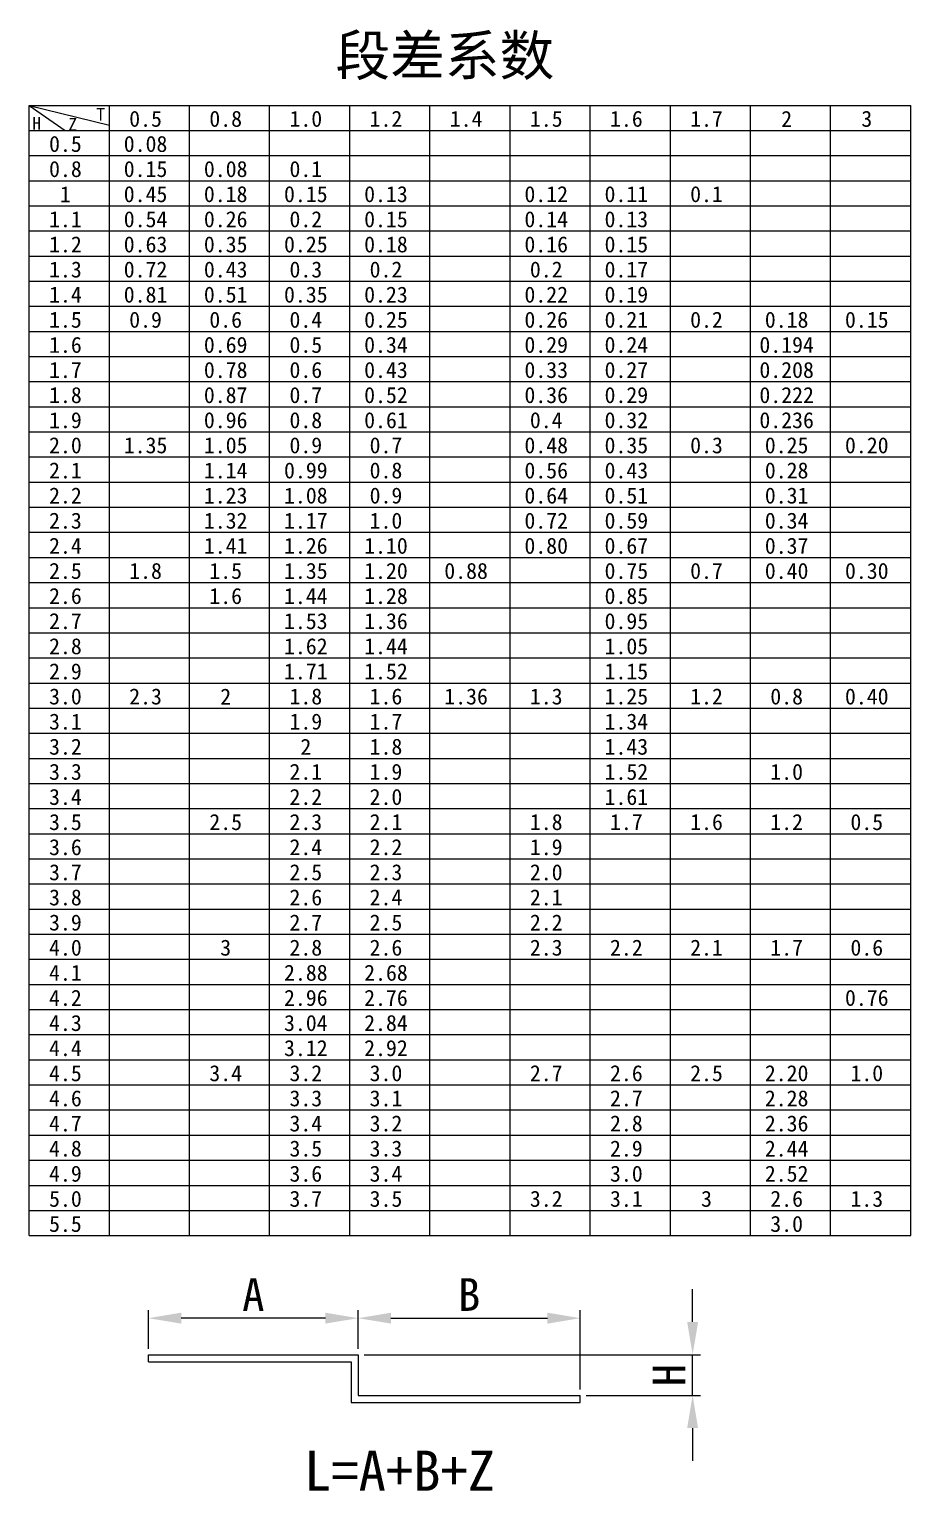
# Model space of a CAD drawing. Header units: millimetres. Extents: x 87907 to 93514, y 14799 to 19516.
# Drawn here: x 91644 to 93514, y 14799 to 17901 of the extents above; entities that cross this region are included whole.
import ezdxf
from ezdxf.enums import TextEntityAlignment as Align

# ---------------------------------------------------------------- set-up
doc = ezdxf.new("R2010")
doc.units = ezdxf.units.MM
doc.header["$LTSCALE"] = 50
doc.layers.add('8.尺寸及剖面线', color=4, linetype='Continuous', lineweight=15)
doc.layers.add('MARK', color=3, linetype='Continuous')
doc.styles.add('YAOYAN', font='')
doc.styles.get('YAOYAN').set_extended_font_data('NSimSun')

msp = doc.modelspace()

# ---------------------------------------------------------------- linework, layer by layer
at = {"layer": '8.尺寸及剖面线'}
for p, q in [((91644.35, 17739.56), (93514.01, 17739.56)), ((91644.35, 15340.64), (91644.35, 17739.56)), ((91644.35, 17739.56), (91720.73, 17686.25)), ((91644.35, 17739.56), (91814.32, 17697.24)), ((91814.32, 15340.64), (91814.32, 17739.56)), ((91984.28, 15340.64), (91984.28, 17739.56)), ((92154.25, 15340.64), (92154.25, 17739.56)), ((92324.22, 15340.64), (92324.22, 17739.56)), ((92494.19, 15340.64), (92494.19, 17739.56)), ((92664.16, 15340.64), (92664.16, 17739.56)), ((92834.13, 15340.64), (92834.13, 17739.56)), ((93004.1, 15340.64), (93004.1, 17739.56)), ((93174.07, 15340.64), (93174.07, 17739.56)), ((93344.04, 15340.64), (93344.04, 17739.56)), ((93514.01, 15340.64), (93514.01, 17739.56)), ((91644.35, 17686.25), (93514.01, 17686.25)), ((91644.35, 17632.94), (93514.01, 17632.94)), ((91644.35, 17579.63), (93514.01, 17579.63)), ((91644.35, 17526.32), (93514.01, 17526.32)), ((91644.35, 17473.01), (93514.01, 17473.01)), ((91644.35, 17419.7), (93514.01, 17419.7)), ((91644.35, 17366.4), (93514.01, 17366.4)), ((91644.35, 17313.09), (93514.01, 17313.09)), ((91644.35, 17259.78), (93514.01, 17259.78)), ((91644.35, 17206.47), (93514.01, 17206.47)), ((91644.35, 17153.16), (93514.01, 17153.16)), ((91644.35, 17099.85), (93514.01, 17099.85)), ((91644.35, 17046.54), (93514.01, 17046.54)), ((91644.35, 16993.23), (93514.01, 16993.23)), ((91644.35, 16939.92), (93514.01, 16939.92)), ((91644.35, 16886.61), (93514.01, 16886.61)), ((91644.35, 16833.3), (93514.01, 16833.3)), ((91644.35, 16779.99), (93514.01, 16779.99)), ((91644.35, 16726.68), (93514.01, 16726.68)), ((91644.35, 16673.37), (93514.01, 16673.37)), ((91644.35, 16620.07), (93514.01, 16620.07)), ((91644.35, 16566.76), (93514.01, 16566.76)), ((91644.35, 16513.45), (93514.01, 16513.45)), ((91644.35, 16460.14), (93514.01, 16460.14)), ((91644.35, 16406.83), (93514.01, 16406.83)), ((91644.35, 16353.52), (93514.01, 16353.52)), ((91644.35, 16300.21), (93514.01, 16300.21)), ((91644.35, 16246.9), (93514.01, 16246.9)), ((91644.35, 16193.59), (93514.01, 16193.59)), ((91644.35, 16140.28), (93514.01, 16140.28)), ((91644.35, 16086.97), (93514.01, 16086.97)), ((91644.35, 16033.66), (93514.01, 16033.66)), ((91644.35, 15980.35), (93514.01, 15980.35)), ((91644.35, 15927.05), (93514.01, 15927.05)), ((91644.35, 15873.74), (93514.01, 15873.74)), ((91644.35, 15820.43), (93514.01, 15820.43)), ((91644.35, 15767.12), (93514.01, 15767.12)), ((91644.35, 15713.81), (93514.01, 15713.81)), ((91644.35, 15660.5), (93514.01, 15660.5)), ((91644.35, 15607.19), (93514.01, 15607.19)), ((91644.35, 15553.88), (93514.01, 15553.88)), ((91644.35, 15500.57), (93514.01, 15500.57)), ((91644.35, 15447.26), (93514.01, 15447.26)), ((91644.35, 15393.95), (93514.01, 15393.95)), ((91644.35, 15340.64), (93514.01, 15340.64)), ((93051.39, 15157.25), (93051.39, 15226.65)), ((91897.17, 15100.24), (91897.17, 15182.2)), ((92341.98, 15100.24), (92341.98, 15182.2)), ((92341.98, 15100.24), (92341.98, 15182.2)), ((92812.95, 15013.93), (92812.95, 15182.2)), ((92272.58, 15165.34), (91966.57, 15165.34)), ((92411.38, 15165.34), (92743.55, 15165.34)), ((91897.17, 15087.85), (92341.98, 15087.85)), ((91897.17, 15072.85), (91897.17, 15087.85)), ((92341.98, 15087.85), (92341.98, 15001.53)), ((92354.37, 15087.85), (93068.24, 15087.85)), ((93051.39, 15001.53), (93051.39, 15087.85)), ((91897.17, 15072.85), (92326.98, 15072.85)), ((92326.98, 15072.85), (92326.98, 14986.53)), ((92326.98, 14986.53), (92812.95, 14986.53)), ((92341.98, 15001.53), (92812.95, 15001.53)), ((92812.95, 14986.53), (92812.95, 15001.53)), ((92825.34, 15001.53), (93068.24, 15001.53)), ((93051.39, 14932.13), (93051.39, 14862.73))]:
    msp.add_line(p, q, dxfattribs=at)
for points in [[(91966.57, 15176.91), (91966.57, 15153.78), (91897.17, 15165.34)], [(92272.58, 15176.91), (92272.58, 15153.78), (92341.98, 15165.34)], [(92411.38, 15176.91), (92411.38, 15153.78), (92341.98, 15165.34)], [(92743.55, 15176.91), (92743.55, 15153.78), (92812.95, 15165.34)], [(93039.82, 15157.25), (93062.96, 15157.25), (93051.39, 15087.85)], [(93039.82, 14932.13), (93062.96, 14932.13), (93051.39, 15001.53)]]:
    msp.add_solid(points, dxfattribs=at)

# ---------------------------------------------------------------- texts
at = {"layer": '8.尺寸及剖面线', "style": 'YAOYAN'}
for s, height, p in [('H', 27.2, (91660.11, 17701.32)), ('T', 27.2, (91795.82, 17720.53)), ('0.5', 33.994, (91891.04, 17710.77)), ('0.8', 33.994, (92061, 17710.77)), ('1.0', 33.994, (92230.97, 17710.77)), ('1.2', 33.994, (92400.94, 17710.77)), ('1.4', 33.994, (92570.91, 17710.77)), ('1.5', 33.994, (92740.88, 17710.77)), ('1.6', 33.994, (92910.85, 17710.77)), ('1.7', 33.994, (93080.82, 17710.77)), ('2', 33.99, (93250.79, 17710.77)), ('3', 33.99, (93420.76, 17710.77)), ('Z', 27.2, (91736.49, 17699.34)), ('0.5', 33.994, (91721.07, 17657.46)), ('0.08', 33.994, (91891.04, 17657.46)), ('0.8', 33.994, (91721.07, 17604.15)), ('0.15', 33.994, (91891.04, 17604.15)), ('0.08', 33.994, (92061, 17604.15)), ('0.1', 33.994, (92230.97, 17604.15)), ('1', 33.99, (91721.07, 17550.84)), ('0.45', 33.994, (91891.04, 17550.84)), ('0.18', 33.994, (92061, 17550.84)), ('0.15', 33.994, (92230.97, 17550.84)), ('0.13', 33.994, (92400.94, 17550.84)), ('0.12', 33.994, (92740.88, 17550.84)), ('0.11', 33.994, (92910.85, 17550.84)), ('0.1', 33.994, (93080.82, 17550.84)), ('1.1', 33.994, (91721.07, 17497.53)), ('0.54', 33.994, (91891.04, 17497.53)), ('0.26', 33.994, (92061, 17497.53)), ('0.2', 33.994, (92230.97, 17497.53)), ('0.15', 33.994, (92400.94, 17497.53)), ('0.14', 33.994, (92740.88, 17497.53)), ('0.13', 33.994, (92910.85, 17497.53)), ('1.2', 33.994, (91721.07, 17444.22)), ('0.63', 33.994, (91891.04, 17444.22)), ('0.35', 33.994, (92061, 17444.22)), ('0.25', 33.994, (92230.97, 17444.22)), ('0.18', 33.994, (92400.94, 17444.22)), ('0.16', 33.994, (92740.88, 17444.22)), ('0.15', 33.994, (92910.85, 17444.22)), ('1.3', 33.994, (91721.07, 17390.91)), ('0.72', 33.994, (91891.04, 17390.91)), ('0.43', 33.994, (92061, 17390.91)), ('0.3', 33.994, (92230.97, 17390.91)), ('0.2', 33.994, (92400.94, 17390.91)), ('0.2', 33.994, (92740.88, 17390.91)), ('0.17', 33.994, (92910.85, 17390.91)), ('1.4', 33.994, (91721.07, 17337.6)), ('0.81', 33.994, (91891.04, 17337.6)), ('0.51', 33.994, (92061, 17337.6)), ('0.35', 33.994, (92230.97, 17337.6)), ('0.23', 33.994, (92400.94, 17337.6)), ('0.22', 33.994, (92740.88, 17337.6)), ('0.19', 33.994, (92910.85, 17337.6)), ('1.5', 33.994, (91721.07, 17284.29)), ('0.9', 33.994, (91891.04, 17284.29)), ('0.6', 33.994, (92061, 17284.29)), ('0.4', 33.994, (92230.97, 17284.29)), ('0.25', 33.994, (92400.94, 17284.29)), ('0.26', 33.994, (92740.88, 17284.29)), ('0.21', 33.994, (92910.85, 17284.29)), ('0.2', 33.994, (93080.82, 17284.29)), ('0.18', 33.994, (93250.79, 17284.29)), ('0.15', 33.994, (93420.76, 17284.29)), ('1.6', 33.994, (91721.07, 17230.98)), ('0.69', 33.994, (92061, 17230.98)), ('0.5', 33.994, (92230.97, 17230.98)), ('0.34', 33.994, (92400.94, 17230.98)), ('0.29', 33.994, (92740.88, 17230.98)), ('0.24', 33.994, (92910.85, 17230.98)), ('0.194', 33.994, (93250.79, 17230.98)), ('1.7', 33.994, (91721.07, 17177.68)), ('0.78', 33.994, (92061, 17177.68)), ('0.6', 33.994, (92230.97, 17177.68)), ('0.43', 33.994, (92400.94, 17177.68)), ('0.33', 33.994, (92740.88, 17177.68)), ('0.27', 33.994, (92910.85, 17177.68)), ('0.208', 33.994, (93250.79, 17177.68)), ('1.8', 33.994, (91721.07, 17124.37)), ('0.87', 33.994, (92061, 17124.37)), ('0.7', 33.994, (92230.97, 17124.37)), ('0.52', 33.994, (92400.94, 17124.37)), ('0.36', 33.994, (92740.88, 17124.37)), ('0.29', 33.994, (92910.85, 17124.37)), ('0.222', 33.994, (93250.79, 17124.37)), ('1.9', 33.994, (91721.07, 17071.06)), ('0.96', 33.994, (92061, 17071.06)), ('0.8', 33.994, (92230.97, 17071.06)), ('0.61', 33.994, (92400.94, 17071.06)), ('0.4', 33.994, (92740.88, 17071.06)), ('0.32', 33.994, (92910.85, 17071.06)), ('0.236', 33.994, (93250.79, 17071.06)), ('2.0', 33.994, (91721.07, 17017.75)), ('1.35', 33.994, (91891.04, 17017.75)), ('1.05', 33.994, (92061, 17017.75)), ('0.9', 33.994, (92230.97, 17017.75)), ('0.7', 33.994, (92400.94, 17017.75)), ('0.48', 33.994, (92740.88, 17017.75)), ('0.35', 33.994, (92910.85, 17017.75)), ('0.3', 33.994, (93080.82, 17017.75)), ('0.25', 33.994, (93250.79, 17017.75)), ('0.20', 33.994, (93420.76, 17017.75)), ('2.1', 33.994, (91721.07, 16964.44)), ('1.14', 33.994, (92061, 16964.44)), ('0.99', 33.994, (92230.97, 16964.44)), ('0.8', 33.994, (92400.94, 16964.44)), ('0.56', 33.994, (92740.88, 16964.44)), ('0.43', 33.994, (92910.85, 16964.44)), ('0.28', 33.994, (93250.79, 16964.44)), ('2.2', 33.994, (91721.07, 16911.13)), ('1.23', 33.994, (92061, 16911.13)), ('1.08', 33.994, (92230.97, 16911.13)), ('0.9', 33.994, (92400.94, 16911.13)), ('0.64', 33.994, (92740.88, 16911.13)), ('0.51', 33.994, (92910.85, 16911.13)), ('0.31', 33.994, (93250.79, 16911.13)), ('2.3', 33.994, (91721.07, 16857.82)), ('1.32', 33.994, (92061, 16857.82)), ('1.17', 33.994, (92230.97, 16857.82)), ('1.0', 33.994, (92400.94, 16857.82)), ('0.72', 33.994, (92740.88, 16857.82)), ('0.59', 33.994, (92910.85, 16857.82)), ('0.34', 33.994, (93250.79, 16857.82)), ('2.4', 33.994, (91721.07, 16804.51)), ('1.41', 33.994, (92061, 16804.51)), ('1.26', 33.994, (92230.97, 16804.51)), ('1.10', 33.994, (92400.94, 16804.51)), ('0.80', 33.994, (92740.88, 16804.51)), ('0.67', 33.994, (92910.85, 16804.51)), ('0.37', 33.994, (93250.79, 16804.51)), ('2.5', 33.994, (91721.07, 16751.2)), ('1.8', 33.994, (91891.04, 16751.2)), ('1.5', 33.994, (92061, 16751.2)), ('1.35', 33.994, (92230.97, 16751.2)), ('1.20', 33.994, (92400.94, 16751.2)), ('0.88', 33.994, (92570.91, 16751.2)), ('0.75', 33.994, (92910.85, 16751.2)), ('0.7', 33.994, (93080.82, 16751.2)), ('0.40', 33.994, (93250.79, 16751.2)), ('0.30', 33.994, (93420.76, 16751.2)), ('2.6', 33.994, (91721.07, 16697.89)), ('1.6', 33.994, (92061, 16697.89)), ('1.44', 33.994, (92230.97, 16697.89)), ('1.28', 33.994, (92400.94, 16697.89)), ('0.85', 33.994, (92910.85, 16697.89)), ('2.7', 33.994, (91721.07, 16644.58)), ('1.53', 33.994, (92230.97, 16644.58)), ('1.36', 33.994, (92400.94, 16644.58)), ('0.95', 33.994, (92910.85, 16644.58)), ('2.8', 33.994, (91721.07, 16591.27)), ('1.62', 33.994, (92230.97, 16591.27)), ('1.44', 33.994, (92400.94, 16591.27)), ('1.05', 33.994, (92910.85, 16591.27)), ('2.9', 33.994, (91721.07, 16537.96)), ('1.71', 33.994, (92230.97, 16537.96)), ('1.52', 33.994, (92400.94, 16537.96)), ('1.15', 33.994, (92910.85, 16537.96)), ('3.0', 33.994, (91721.07, 16484.66)), ('2.3', 33.994, (91891.04, 16484.66)), ('2', 33.99, (92061, 16484.66)), ('1.8', 33.994, (92230.97, 16484.66)), ('1.6', 33.994, (92400.94, 16484.66)), ('1.36', 33.994, (92570.91, 16484.66)), ('1.3', 33.994, (92740.88, 16484.66)), ('1.25', 33.994, (92910.85, 16484.66)), ('1.2', 33.994, (93080.82, 16484.66)), ('0.8', 33.994, (93250.79, 16484.66)), ('0.40', 33.994, (93420.76, 16484.66)), ('3.1', 33.994, (91721.07, 16431.35)), ('1.9', 33.994, (92230.97, 16431.35)), ('1.7', 33.994, (92400.94, 16431.35)), ('1.34', 33.994, (92910.85, 16431.35)), ('3.2', 33.994, (91721.07, 16378.04)), ('2', 33.99, (92230.97, 16378.04)), ('1.8', 33.994, (92400.94, 16378.04)), ('1.43', 33.994, (92910.85, 16378.04)), ('3.3', 33.994, (91721.07, 16324.73)), ('2.1', 33.994, (92230.97, 16324.73)), ('1.9', 33.994, (92400.94, 16324.73)), ('1.52', 33.994, (92910.85, 16324.73)), ('1.0', 33.994, (93250.79, 16324.73)), ('3.4', 33.994, (91721.07, 16271.42)), ('2.2', 33.994, (92230.97, 16271.42)), ('2.0', 33.994, (92400.94, 16271.42)), ('1.61', 33.994, (92910.85, 16271.42)), ('3.5', 33.994, (91721.07, 16218.11)), ('2.5', 33.994, (92061, 16218.11)), ('2.3', 33.994, (92230.97, 16218.11)), ('2.1', 33.994, (92400.94, 16218.11)), ('1.8', 33.994, (92740.88, 16218.11)), ('1.7', 33.994, (92910.85, 16218.11)), ('1.6', 33.994, (93080.82, 16218.11)), ('1.2', 33.994, (93250.79, 16218.11)), ('0.5', 33.994, (93420.76, 16218.11)), ('3.6', 33.994, (91721.07, 16164.8)), ('2.4', 33.994, (92230.97, 16164.8)), ('2.2', 33.994, (92400.94, 16164.8)), ('1.9', 33.994, (92740.88, 16164.8)), ('3.7', 33.994, (91721.07, 16111.49)), ('2.5', 33.994, (92230.97, 16111.49)), ('2.3', 33.994, (92400.94, 16111.49)), ('2.0', 33.994, (92740.88, 16111.49)), ('3.8', 33.994, (91721.07, 16058.18)), ('2.6', 33.994, (92230.97, 16058.18)), ('2.4', 33.994, (92400.94, 16058.18)), ('2.1', 33.994, (92740.88, 16058.18)), ('3.9', 33.994, (91721.07, 16004.87)), ('2.7', 33.994, (92230.97, 16004.87)), ('2.5', 33.994, (92400.94, 16004.87)), ('2.2', 33.994, (92740.88, 16004.87)), ('4.0', 33.994, (91721.07, 15951.56)), ('3', 33.99, (92061, 15951.56)), ('2.8', 33.994, (92230.97, 15951.56)), ('2.6', 33.994, (92400.94, 15951.56)), ('2.3', 33.994, (92740.88, 15951.56)), ('2.2', 33.994, (92910.85, 15951.56)), ('2.1', 33.994, (93080.82, 15951.56)), ('1.7', 33.994, (93250.79, 15951.56)), ('0.6', 33.994, (93420.76, 15951.56)), ('4.1', 33.994, (91721.07, 15898.25)), ('2.88', 33.994, (92230.97, 15898.25)), ('2.68', 33.994, (92400.94, 15898.25)), ('4.2', 33.994, (91721.07, 15844.94)), ('2.96', 33.994, (92230.97, 15844.94)), ('2.76', 33.994, (92400.94, 15844.94)), ('0.76', 33.994, (93420.76, 15844.94)), ('4.3', 33.994, (91721.07, 15791.63)), ('3.04', 33.994, (92230.97, 15791.63)), ('2.84', 33.994, (92400.94, 15791.63)), ('4.4', 33.994, (91721.07, 15738.33)), ('3.12', 33.994, (92230.97, 15738.33)), ('2.92', 33.994, (92400.94, 15738.33)), ('4.5', 33.994, (91721.07, 15685.02)), ('3.4', 33.994, (92061, 15685.02)), ('3.2', 33.994, (92230.97, 15685.02)), ('3.0', 33.994, (92400.94, 15685.02)), ('2.7', 33.994, (92740.88, 15685.02)), ('2.6', 33.994, (92910.85, 15685.02)), ('2.5', 33.994, (93080.82, 15685.02)), ('2.20', 33.994, (93250.79, 15685.02)), ('1.0', 33.994, (93420.76, 15685.02)), ('4.6', 33.994, (91721.07, 15631.71)), ('3.3', 33.994, (92230.97, 15631.71)), ('3.1', 33.994, (92400.94, 15631.71)), ('2.7', 33.994, (92910.85, 15631.71)), ('2.28', 33.994, (93250.79, 15631.71)), ('4.7', 33.994, (91721.07, 15578.4)), ('3.4', 33.994, (92230.97, 15578.4)), ('3.2', 33.994, (92400.94, 15578.4)), ('2.8', 33.994, (92910.85, 15578.4)), ('2.36', 33.994, (93250.79, 15578.4)), ('4.8', 33.994, (91721.07, 15525.09)), ('3.5', 33.994, (92230.97, 15525.09)), ('3.3', 33.994, (92400.94, 15525.09)), ('2.9', 33.994, (92910.85, 15525.09)), ('2.44', 33.994, (93250.79, 15525.09)), ('4.9', 33.994, (91721.07, 15471.78)), ('3.6', 33.994, (92230.97, 15471.78)), ('3.4', 33.994, (92400.94, 15471.78)), ('3.0', 33.994, (92910.85, 15471.78)), ('2.52', 33.994, (93250.79, 15471.78)), ('5.0', 33.994, (91721.07, 15418.47)), ('3.7', 33.994, (92230.97, 15418.47)), ('3.5', 33.994, (92400.94, 15418.47)), ('3.2', 33.994, (92740.88, 15418.47)), ('3.1', 33.994, (92910.85, 15418.47)), ('3', 33.99, (93080.82, 15418.47)), ('2.6', 33.994, (93250.79, 15418.47)), ('1.3', 33.994, (93420.76, 15418.47)), ('5.5', 33.994, (91721.07, 15365.16)), ('3.0', 33.994, (93250.79, 15365.16))]:
    msp.add_text(s, height=height, dxfattribs=at).set_placement(p, align=Align.MIDDLE)
at = {"layer": '8.尺寸及剖面线', "color": 3, "char_height": 69.4, "attachment_point": 5, "style": 'YAOYAN'}
for s, insert in [('A', (92119.58, 15215.54)), ('B', (92577.46, 15215.54))]:
    msp.add_mtext(s, dxfattribs=dict(at, insert=insert))
at = {"layer": '8.尺寸及剖面线', "color": 3, "insert": (93001.2, 15044.69), "char_height": 69.4, "attachment_point": 5, "rotation": 90, "style": 'YAOYAN'}
msp.add_mtext('H', dxfattribs=at)
at = {"layer": 'MARK', "style": 'YAOYAN'}
for s, p in [('段差系数', (92293.98, 17802.98)), ('L=A+B+Z', (92227.28, 14799))]:
    msp.add_text(s, height=85.026, dxfattribs=at).set_placement(p)

doc.saveas('drawing.dxf')
